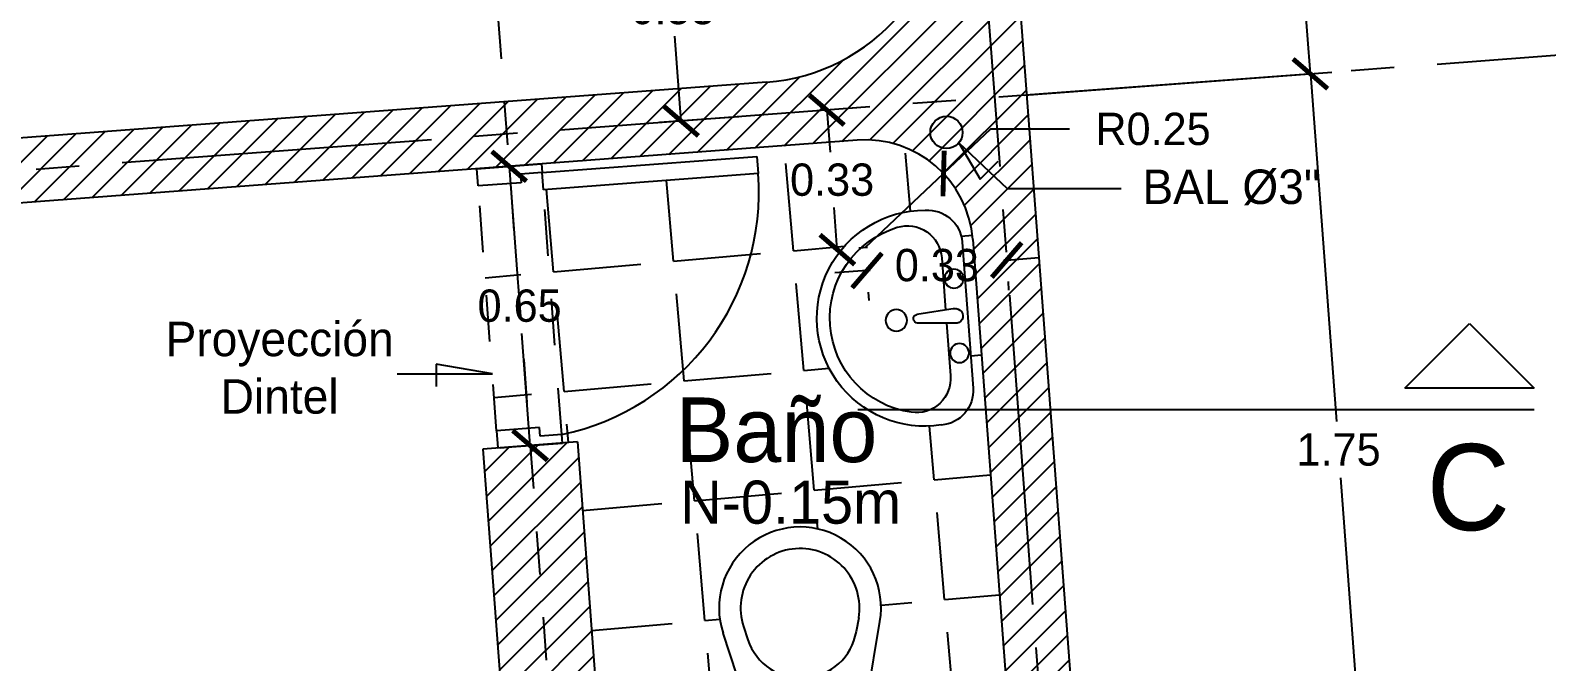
# Model space of a CAD drawing. Extents: x 132.5 to 215, y 54.5 to 129.7.
# Drawn here: x 158.165 to 161.683, y 120.112 to 121.577 of the extents above; entities that cross this region are included whole.
import ezdxf

# ---------------------------------------------------------------- set-up
doc = ezdxf.new("R2010")
doc.units = 0
doc.header["$LTSCALE"] = 0.06
doc.header["$MEASUREMENT"] = 0
doc.header["$PDMODE"] = 34
doc.header["$PDSIZE"] = -5
doc.linetypes.add('ACAD_ISO02W100', pattern=[15, 12, -3])
doc.linetypes.add('ACAD_ISO04W100', pattern=[30.5, 24, -3, 0.5, -3])
doc.layers.get('0').update_dxf_attribs({"linetype": 'CONTINUOUS'})
doc.layers.get('DEFPOINTS').update_dxf_attribs({"linetype": 'CONTINUOUS'})
for name, color, linetype in [('CARPINTERIA', 2, 'CONTINUOUS'), ('COTAS', 7, 'CONTINUOUS'), ('EJES', 1, 'ACAD_ISO04W100'), ('L005', 46, 'CONTINUOUS'), ('L02', 2, 'CONTINUOUS'), ('L025', 4, 'CONTINUOUS'), ('L05', 3, 'CONTINUOUS'), ('L07', 20, 'CONTINUOUS'), ('PROY', 9, 'ACAD_ISO02W100')]:
    doc.layers.add(name, color=color, linetype=linetype)
doc.styles.add('STYLE3', font='stylu.ttf')
doc.styles.add('STYLE4', font='stylu.ttf')
doc.dimstyles.new('ISO-25', dxfattribs={"dimtxt": 0.075, "dimasz": 0.075, "dimexe": 0.05, "dimexo": 0.07, "dimgap": 0.025, "dimtad": 0, "dimtih": 1, "dimtoh": 1, "dimdsep": 46, "dimtxsty": 'STYLE3', "dimblk1": 'ARCHTICK', "dimblk2": 'ARCHTICK', "dimsah": 1, "dimcen": 1, "dimadec": 0, "dimazin": 0, "dimtfac": 1, "dimtmove": 1, "dimatfit": 3, "dimldrblk": 'ARCHTICK', "dimfxl": 1, "dimtolj": 1, "dimtzin": 0, "dimarcsym": 0})

# ---------------------------------------------------------------- blocks, each defined once
blk = doc.blocks.new('LAVAMANO2')
at = {"layer": 'L025'}
for p, q in [((0, 0.17), (0, -0.17)), ((0.05, 0.1373), (0.05, 0.0152)), ((0.0279, 0.017), (0.1171, 0.0098)), ((0.0279, -0.017), (0.1171, -0.0098)), ((0.05, -0.0152), (0.05, -0.1373))]:
    blk.add_line(p, q, dxfattribs=at)
for centre, radius in [((0.0252, 0.0866), 0.022), ((0.1659, 0), 0.025), ((0.0252, -0.0866), 0.022)]:
    blk.add_circle(centre, radius, dxfattribs=at)
for centre, radius, start, end in [((0.08, 0.17), 0.08, 90, 180), ((0.0993, 0), 0.2507, 265.5948, 94.4052), ((0.13, 0.1373), 0.08, 77.3837, 180), ((0.13, 0.1373), 0.08, 77.3837, 180), ((0.0993, 0), 0.2207, 282.6163, 77.3837), ((0.0279, 0), 0.017, 80.7814, 279.2186), ((0.1163, 0), 0.00985, 274.6093, 85.3907), ((0.13, -0.1373), 0.08, 180, 282.6163), ((0.08, -0.17), 0.08, 180, 270)]:
    blk.add_arc(centre, radius, start, end, dxfattribs=at)
blk = doc.blocks.new('_ARCHTICK')
at = {"color": 0, "linetype": 'ByBlock', "const_width": 0.15}
blk.add_lwpolyline([(-0.5, -0.5), (0.5, 0.5)], dxfattribs=at)
blk = doc.blocks.new('*D57')
at = {"color": 0, "linetype": 'ByBlock'}
for p, q in [((159.204, 91.4767), (159.2788, 91.4823)), ((158.8799, 91.4524), (158.8051, 91.4468)), ((158.8799, 91.4524), (158.8869, 91.4529)), ((159.204, 91.4767), (159.1971, 91.4762)), ((159.2093, 91.4069), (159.2078, 91.4268)), ((158.8852, 91.3826), (158.8837, 91.4025))]:
    blk.add_line(p, q, dxfattribs=at)
at = {"layer": 'DEFPOINTS', "color": 0, "linetype": 'ByBlock'}
for p in [(158.8799, 91.4524), (159.204, 91.4767), (159.204, 91.4767)]:
    blk.add_point(p, dxfattribs=at)
at = {"color": 0, "linetype": 'ByBlock', "xscale": 0.075, "yscale": 0.075, "zscale": 0.075}
for p, rotation in [((159.204, 91.4767), 184.2891533288115), ((158.8799, 91.4524), 4.289153328811528)]:
    blk.add_blockref('_ARCHTICK', p, dxfattribs=dict(at, rotation=rotation))
at = {"color": 0, "linetype": 'ByBlock', "insert": (159.042, 91.4645), "char_height": 0.075, "attachment_point": 5, "style": 'STYLE3'}
blk.add_mtext('\\A1;0.33', dxfattribs=at)
blk = doc.blocks.new('*D29')
at = {"color": 0, "linetype": 'ByBlock'}
for p, q in [((159.1664, 91.7807), (159.0575, 91.6775)), ((159.35, 91.7807), (159.1664, 91.7807)), ((158.8759, 91.5056), (159.0575, 91.6775))]:
    blk.add_line(p, q, dxfattribs=at)
at = {"layer": 'DEFPOINTS', "color": 0, "linetype": 'ByBlock'}
for p in [(159.0575, 91.6775), (158.8759, 91.5056)]:
    blk.add_point(p, dxfattribs=at)
at = {"color": 0, "linetype": 'ByBlock', "xscale": 0.075, "yscale": 0.075, "zscale": 0.075, "rotation": 223.4411920532451}
blk.add_blockref('_ARCHTICK', (159.0575, 91.6775), dxfattribs=at)
at = {"color": 0, "linetype": 'ByBlock', "insert": (159.5434, 91.7807), "char_height": 0.075, "attachment_point": 5, "style": 'STYLE3'}
blk.add_mtext('\\A1;R0.25', dxfattribs=at)
blk = doc.blocks.new('S-ROY-P')
for p, q in [((-0.267, -0.03), (-0.267, -0.2019)), ((0.247, -0.01), (-0.247, -0.01)), ((0.267, -0.2019), (0.267, -0.03)), ((-0.125, -0.234), (-0.249, -0.2218)), ((-0.125, -0.234), (-0.1825, -0.4669)), ((0.125, -0.234), (-0.125, -0.234)), ((0.249, -0.2218), (0.125, -0.234)), ((0.125, -0.234), (0.1825, -0.4669)), ((-0.134, -0.4789), (-0.1261, -0.4475)), ((0.134, -0.4789), (0.1261, -0.4475)), ((0.1261, -0.4475), (0.1261, -0.4475))]:
    blk.add_line(p, q)
for centre in [(-0.065, -0.27), (0.065, -0.27)]:
    blk.add_circle(centre, 0.01)
for centre, radius, start, end in [((-0.247, -0.03), 0.02, 90, 180), ((0.247, -0.03), 0.02, 0, 90), ((-0.247, -0.2019), 0.02, 180, 264.3693), ((0.247, -0.2019), 0.02, 275.6307, 0), ((0, -0.479), 0.13, 90, 165.9713), ((0, -0.479), 0.13, 14.0287, 90), ((0, -0.512), 0.188, 166.1294, 13.8706), ((0, -0.512), 0.138, 166.1294, 270), ((0, -0.512), 0.138, 270, 13.8706)]:
    blk.add_arc(centre, radius, start, end)
blk = doc.blocks.new('*D70')
at = {"color": 0, "linetype": 'ByBlock'}
for p, q in [((157.9797, 91.6891), (157.9996, 91.6906)), ((158.0495, 91.6943), (158.069, 91.4347)), ((158.0981, 91.0462), (158.0786, 91.3059)), ((158.0283, 91.0409), (158.0483, 91.0424))]:
    blk.add_line(p, q, dxfattribs=at)
at = {"layer": 'DEFPOINTS', "color": 0, "linetype": 'ByBlock'}
for p in [(158.0495, 91.6943), (158.0981, 91.0462), (158.0981, 91.0462)]:
    blk.add_point(p, dxfattribs=at)
at = {"color": 0, "linetype": 'ByBlock', "xscale": 0.075, "yscale": 0.075, "zscale": 0.075}
for p, rotation in [((158.0495, 91.6943), 94.28915332881229), ((158.0981, 91.0462), 274.2891533288123)]:
    blk.add_blockref('_ARCHTICK', p, dxfattribs=dict(at, rotation=rotation))
at = {"color": 0, "linetype": 'ByBlock', "insert": (158.0738, 91.3703), "char_height": 0.075, "attachment_point": 5, "style": 'STYLE3'}
blk.add_mtext('\\A1;0.65', dxfattribs=at)
blk = doc.blocks.new('*D63')
at = {"color": 0, "linetype": 'ByBlock'}
for p, q in [((158.5431, 92.3331), (158.3592, 92.3193)), ((158.4091, 92.323), (158.4239, 92.1256)), ((158.4484, 91.7995), (158.4336, 91.9968)), ((158.5824, 91.8095), (158.3985, 91.7957))]:
    blk.add_line(p, q, dxfattribs=at)
at = {"layer": 'DEFPOINTS', "color": 0, "linetype": 'ByBlock'}
for p in [(158.6129, 92.3383), (158.4484, 91.7995), (158.6522, 91.8148)]:
    blk.add_point(p, dxfattribs=at)
at = {"color": 0, "linetype": 'ByBlock', "xscale": 0.075, "yscale": 0.075, "zscale": 0.075}
for p, rotation in [((158.4091, 92.323), 94.2891533288156), ((158.4484, 91.7995), 274.2891533288156)]:
    blk.add_blockref('_ARCHTICK', p, dxfattribs=dict(at, rotation=rotation))
at = {"color": 0, "linetype": 'ByBlock', "insert": (158.4287, 92.0612), "char_height": 0.075, "attachment_point": 5, "style": 'STYLE3'}
blk.add_mtext('\\A1;0.53', dxfattribs=at)
blk = doc.blocks.new('*D56')
at = {"color": 0, "linetype": 'ByBlock'}
for p, q in [((158.7867, 91.8248), (158.794, 91.7269)), ((158.8565, 91.8301), (158.8366, 91.8286)), ((158.811, 91.5008), (158.8037, 91.5987)), ((158.8808, 91.506), (158.8609, 91.5045))]:
    blk.add_line(p, q, dxfattribs=at)
at = {"layer": 'DEFPOINTS', "color": 0, "linetype": 'ByBlock'}
for p in [(158.7867, 91.8248), (158.7867, 91.8248), (158.811, 91.5008)]:
    blk.add_point(p, dxfattribs=at)
at = {"color": 0, "linetype": 'ByBlock', "xscale": 0.075, "yscale": 0.075, "zscale": 0.075}
for p, rotation in [((158.7867, 91.8248), 94.28915332881229), ((158.811, 91.5008), 274.2891533288123)]:
    blk.add_blockref('_ARCHTICK', p, dxfattribs=dict(at, rotation=rotation))
at = {"color": 0, "linetype": 'ByBlock', "insert": (158.7989, 91.6628), "char_height": 0.075, "attachment_point": 5, "style": 'STYLE3'}
blk.add_mtext('\\A1;0.33', dxfattribs=at)
blk = doc.blocks.new('*D188')
at = {"color": 0, "linetype": 'ByBlock'}
for p, q in [((159.9086, 91.909), (159.9692, 91.1016)), ((160.0395, 90.1639), (159.979, 90.9713)), ((159.3764, 90.1142), (160.0894, 90.1676))]:
    blk.add_line(p, q, dxfattribs=at)
at = {"layer": 'DEFPOINTS', "color": 0, "linetype": 'ByBlock'}
for p in [(159.1757, 91.854), (160.0395, 90.1639), (159.3066, 90.1089)]:
    blk.add_point(p, dxfattribs=at)
at = {"color": 0, "linetype": 'ByBlock', "xscale": 0.075, "yscale": 0.075, "zscale": 0.075}
for p, rotation in [((159.9086, 91.909), 94.28915332881404), ((160.0395, 90.1639), 274.2891533288141)]:
    blk.add_blockref('_ARCHTICK', p, dxfattribs=dict(at, rotation=rotation))
at = {"color": 0, "linetype": 'ByBlock', "insert": (159.9741, 91.0364), "char_height": 0.075, "attachment_point": 5, "style": 'STYLE3'}
blk.add_mtext('\\A1;1.75', dxfattribs=at)
blk = doc.blocks.new('*D187')
at = {"color": 0, "linetype": 'ByBlock'}
for p, q in [((159.0359, 94.6539), (159.7489, 94.7073)), ((159.6991, 94.7036), (159.7991, 93.3701)), ((159.9086, 91.909), (159.8086, 93.2425)), ((159.2455, 91.8593), (159.9585, 91.9127))]:
    blk.add_line(p, q, dxfattribs=at)
at = {"layer": 'DEFPOINTS', "color": 0, "linetype": 'ByBlock'}
for p in [(158.9661, 94.6486), (159.9086, 91.909), (159.1757, 91.854)]:
    blk.add_point(p, dxfattribs=at)
at = {"color": 0, "linetype": 'ByBlock', "xscale": 0.075, "yscale": 0.075, "zscale": 0.075}
for p, rotation in [((159.6991, 94.7036), 94.28915332881404), ((159.9086, 91.909), 274.2891533288141)]:
    blk.add_blockref('_ARCHTICK', p, dxfattribs=dict(at, rotation=rotation))
at = {"color": 0, "linetype": 'ByBlock', "insert": (159.8038, 93.3063), "char_height": 0.075, "attachment_point": 5, "style": 'STYLE3'}
blk.add_mtext('\\A1;2.8', dxfattribs=at)
blk = doc.blocks.new('CT2')
at = {"layer": 'L07'}
for p, q in [((7.0226, -3.4692), (7.1726, -3.3192)), ((7.1726, -3.3192), (7.3226, -3.4692)), ((7.3226, -3.4692), (7.0226, -3.4692)), ((5.7534, -3.5192), (7.3226, -3.5192))]:
    blk.add_line(p, q, dxfattribs=at)
at = {"layer": 'L025', "insert": (7.0732, -3.5991), "char_height": 0.2, "attachment_point": 1, "style": 'STYLE3'}
blk.add_mtext('C', dxfattribs=at)
blk = doc.blocks.new('P65CM')
at = {"layer": 'CARPINTERIA'}
for p, q in [((0, 0.65), (0.15, 0.65)), ((0, 0.61), (0, 0.65)), ((0.15, 0.65), (0.15, 0.63)), ((0.1, 0.61), (0, 0.61)), ((0.1, 0.63), (0.1, 0.61)), ((0.15, 0.63), (0.1, 0.63)), ((0.15, 0.63), (0.65, 0.63)), ((0.15, 0.59), (0.15, 0.63)), ((0.65, 0.63), (0.65, 0.59)), ((0.65, 0.59), (0.15, 0.59)), ((0, 0.04), (0, 0)), ((0.1, 0.04), (0, 0.04)), ((0.1, 0.02), (0.1, 0.04)), ((0, 0), (0.15, 0)), ((0.15, 0.02), (0.1, 0.02)), ((0.15, 0), (0.15, 0.02))]:
    blk.add_line(p, q, dxfattribs=at)
blk.add_arc((0.0751, 0.59), 0.5749, 277.486, 0, dxfattribs=at)
blk = doc.blocks.new('BLO1')
at = {"layer": 'CARPINTERIA', "rotation": 4.289153328810676}
blk.add_blockref('P65CM', (2.4515, -3.6081), dxfattribs=at)

msp = doc.modelspace()

# ---------------------------------------------------------------- hatches: boundary and pattern name
at = {"layer": 'L005'}
h = msp.add_hatch(dxfattribs=at)
h.set_pattern_fill('ANSI31,_O', color=256, scale=0.35)
h.set_pattern_definition([(45, (1.22652, 29.567298), (-0.030935922, 0.030935922), [])])
h.paths.add_polyline_path([(156.9734, 122.552), (157.1585, 122.552, 0.414214), (157.2335, 122.627, 0.414214), (157.1585, 122.702), (156.9734, 122.702, 0.414214), (156.7234, 122.452), (156.7234, 121.0787, 0.436313), (156.804, 121.0039, 0.382056), (156.8734, 121.0761), (156.8734, 122.452, -0.414214)], flags=17)
edge = h.paths.add_edge_path()
edge.add_arc((154.4441, 118.6931), 0.45, 94.332, 175.7108)
edge.add_line((153.9953, 118.7267), (153.8528, 116.8268))
edge.add_arc((153.9027, 116.8231), 0.05, 175.7108, 270)
edge.add_line((153.9027, 116.7731), (154.0358, 116.7731))
edge.add_arc((154.0358, 116.6231), 0.15, 4.2892, 90, ccw=False)
edge.add_line((154.1854, 116.6343), (154.199, 116.4521))
edge.add_arc((154.0495, 116.4409), 0.15, -90, 4.2892, ccw=False)
edge.add_line((154.0495, 116.2909), (153.8239, 116.2909))
edge.add_arc((153.8239, 116.4409), 0.15, 175.7108, 270, ccw=False)
edge.add_line((153.6743, 116.4521), (154.231, 123.8746))
edge.add_arc((154.6797, 123.8409), 0.45, 90, 175.7108, ccw=False)
edge.add_line((154.6797, 124.2909), (159.8447, 124.2909))
edge.add_arc((159.8447, 123.8409), 0.45, 4.2892, 90, ccw=False)
edge.add_line((160.2935, 123.8746), (160.7946, 117.1926))
edge.add_arc((160.645, 117.1814), 0.15, -90, 4.2892, ccw=False)
edge.add_line((160.645, 117.0314), (160.5373, 117.0314))
edge.add_arc((160.5373, 116.8814), 0.15, 90, 145.7572)
edge.add_arc((159.0638, 117.8844), 1.6325, 283.0449, 325.7572, ccw=False)
edge.add_arc((159.415, 116.3409), 0.05, 200.2733, 290.2733, ccw=False)
edge.add_line((159.3681, 116.3236), (159.3595, 116.3467))
edge.add_arc((159.4299, 116.3727), 0.075, 110.3989, 200.2733, ccw=False)
edge.add_arc((159.0764, 117.8869), 1.4805, 282.7751, 345.3388)
edge.add_arc((160.2668, 117.5754), 0.25, 345.3388, 454.2892)
edge.add_line((160.2481, 117.8247), (159.5719, 117.774))
edge.add_spline(control_points=[(159.5719, 117.774), (159.5662, 117.7641), (159.5396, 117.7269), (159.4487, 117.6891), (159.3284, 117.7405), (159.2902, 117.8649), (159.3295, 117.9249), (159.3454, 117.9491)], knot_values=[0.08343, 0.08343, 0.08343, 0.08343, 0.118113, 0.223811, 0.345056, 0.46956, 0.554104, 0.554104, 0.554104, 0.554104], degree=3, periodic=0)
edge.add_spline(control_points=[(159.3454, 117.9491), (159.3677, 117.9697), (159.3901, 117.9902), (159.4094, 118.0128)], knot_values=[0.120352, 0.120352, 0.120352, 0.120352, 0.21016, 0.21016, 0.21016, 0.21016], degree=3, periodic=0)
edge.add_line((159.4094, 118.0128), (159.3458, 118.8601))
edge.add_line((159.3458, 118.8601), (159.5652, 118.8766))
edge.add_line((159.5652, 118.8766), (159.6176, 118.1786))
edge.add_arc((159.8669, 118.1973), 0.25, 184.2892, 274.2892)
edge.add_line((159.8856, 117.948), (160.3343, 117.9816))
edge.add_arc((160.3156, 118.2309), 0.25, 274.2892, 364.2892)
edge.add_line((160.5649, 118.2496), (160.4826, 119.3465))
edge.add_arc((160.2333, 119.3278), 0.25, 4.2892, 94.2892)
edge.add_line((160.2146, 119.5771), (159.2972, 119.5083))
edge.add_line((159.2972, 119.5083), (159.2149, 120.6052))
edge.add_line((159.2149, 120.6052), (159.4343, 120.6217))
edge.add_line((159.4343, 120.6217), (159.4867, 119.9237))
edge.add_arc((159.736, 119.9424), 0.25, 184.2892, 274.2892)
edge.add_line((159.7547, 119.6931), (160.2034, 119.7267))
edge.add_arc((160.1847, 119.976), 0.25, 274.2892, 364.2892)
edge.add_line((160.434, 119.9947), (160.3518, 121.0916))
edge.add_arc((160.1025, 121.0729), 0.25, 4.2892, 94.2892)
edge.add_line((160.0838, 121.3222), (157.9428, 121.1617))
edge.add_arc((157.9484, 121.0869), 0.075, 94.2892, 180)
edge.add_line((157.8734, 121.0869), (157.8734, 121.0842))
edge.add_arc((157.7983, 121.0815), 0.0751, -85.684, 2.0454, ccw=False)
edge.add_arc((157.7984, 121.0814), 0.075, 180, 274.2892, ccw=False)
edge.add_line((157.7234, 121.0814), (157.7234, 121.2956))
edge.add_line((157.7234, 121.2956), (159.8731, 121.4568))
edge.add_arc((159.8394, 121.9056), 0.45, 274.2892, 364.2892)
edge.add_line((160.2882, 121.9392), (160.1439, 123.8634))
edge.add_arc((159.8447, 123.8409), 0.3, 4.2892, 89.9906)
edge.add_line((159.8448, 124.1409), (157.2833, 124.1413))
edge.add_arc((157.2833, 124.0666), 0.0748, 89.9906, 180)
edge.add_line((157.2085, 124.0666), (157.2085, 123.9768))
edge.add_arc((157.1337, 123.9768), 0.0748, 270, 360, ccw=False)
edge.add_line((157.1337, 123.902), (156.873, 123.902))
edge.add_arc((156.873, 124.0516), 0.1496, 180, 270, ccw=False)
edge.add_line((156.7234, 124.0516), (156.7234, 124.1409))
edge.add_line((156.7234, 124.1409), (154.6797, 124.1409))
edge.add_arc((154.6797, 123.8409), 0.3, 90, 175.7108)
edge.add_line((154.3806, 123.8634), (154.1891, 121.3101))
edge.add_line((154.1891, 121.3101), (154.1891, 121.1373))
edge.add_line((154.1891, 121.1373), (154.1761, 121.1373))
edge.add_line((154.1761, 121.1373), (154.0574, 119.5539))
edge.add_arc((154.3067, 119.5352), 0.25, 175.7108, 274.2892)
edge.add_line((154.3254, 119.2859), (154.965, 119.3338))
edge.add_arc((154.965, 119.2588), 0.075, 0, 90, ccw=False)
edge.add_arc((154.965, 119.2588), 0.075, 274.3106, 360, ccw=False)
edge.add_line((154.9706, 119.184), (154.4101, 119.1418))
h = msp.add_hatch(dxfattribs=at)
h.set_pattern_fill('ANGLE,_O', color=256, scale=1.015, angle=5)
h.set_pattern_definition([(5, (1.22652, 29.5673), (-0.02432735, 0.27806285), [0.203, -0.076125]), (95, (1.22652, 29.5673), (-0.27806285, -0.02432735), [0.203, -0.076125])])
h.paths.add_polyline_path([(159.2469, 120.6477), (159.3466, 120.6552), (159.3481, 120.6353), (159.3979, 120.639), (159.3553, 121.2074), (159.3523, 121.2473), (159.3025, 121.2436), (159.3039, 121.2236), (159.2042, 121.2161)])
h.paths.add_polyline_path([(159.3979, 120.639, 0.376443), (159.8539, 121.2448), (159.3553, 121.2074)], flags=16)
h.paths.add_polyline_path([(159.3979, 120.639), (159.3994, 120.6191), (159.4343, 120.6217), (159.4867, 119.9237, 0.414214), (159.7547, 119.6931), (160.2034, 119.7267, 0.414214), (160.434, 119.9947), (160.3518, 121.0916, 0.414214), (160.0838, 121.3222), (159.3508, 121.2673), (159.3523, 121.2473), (159.8509, 121.2847), (159.8539, 121.2448, -0.376443)])
h.paths.add_polyline_path([(160.2414, 121.1596, -0.414214), (160.3271, 121.0859), (160.3525, 120.7468, -0.414214), (160.2788, 120.661, -1.08)], flags=16)
h.paths.add_polyline_path([(160.1994, 120.9039, -1), (160.1494, 120.9039, -1)], flags=0)
h.paths.add_polyline_path([(160.308, 120.9308, -1.175382), (160.3105, 120.8973), (160.2238, 120.8978, -0.922623), (160.2223, 120.9174)], flags=0)
h.paths.add_polyline_path([(160.3303, 121.0008, -1), (160.2863, 121.0008, -1)], flags=0)
h.paths.add_polyline_path([(160.3432, 120.8281, -1), (160.2992, 120.8281, -1)], flags=0)
h.paths.add_polyline_path([(160.1364, 120.205), (160.0964, 119.9684), (160.221, 119.9655, -0.385714), (160.2404, 119.947), (160.2533, 119.7756, -0.414214), (160.2348, 119.7541), (159.7422, 119.7172, -0.414214), (159.7208, 119.7356), (159.7079, 119.907, -0.385714), (159.7244, 119.9282), (159.8471, 119.9497), (159.7724, 120.1777, -1.276967)], flags=16)
h.paths.add_polyline_path([(160.0869, 120.2125), (160.0816, 120.1814, -0.344187), (159.9632, 120.0737, -0.344187), (159.8301, 120.1625), (159.8201, 120.1925, -0.488742), (159.9407, 120.3739, -0.488742)], flags=0)
h.paths.add_polyline_path([(160.0439, 119.9998, -1.000001), (160.0239, 119.9998, -1.000001)], flags=0)
h.paths.add_polyline_path([(159.9143, 119.9901, -1.000001), (159.8943, 119.9901, -1.000001)], flags=0)
h.paths.add_polyline_path([(159.5341, 120.7749), (160.2587, 120.7749), (160.2587, 120.4689), (159.5341, 120.4689)], flags=25)

# ---------------------------------------------------------------- linework, layer by layer
at = {"layer": 'COTAS'}
for p, q in [((160.3193, 121.3159), (160.4319, 121.2104)), ((160.3193, 121.3159), (160.3686, 121.2315)), ((160.3686, 121.2315), (160.4108, 121.2737)), ((160.4319, 121.2104), (160.6959, 121.2104)), ((159.237, 120.7797), (159.1068, 120.802)), ((159.1068, 120.802), (159.1068, 120.7501)), ((159.0161, 120.7797), (159.237, 120.7797))]:
    msp.add_line(p, q, dxfattribs=at)
at = {"layer": 'EJES', "ltscale": 0.5}
for p, q in [((160.0552, 126.048), (161.0495, 112.7909)), ((162.1473, 121.5522), (152.319, 120.8151))]:
    msp.add_line(p, q, dxfattribs=at)
at = {"layer": 'EJES', "ltscale": 0.025}
msp.add_line((159.205, 122.209), (159.8033, 114.2314), dxfattribs=at)
at = {"layer": 'L02'}
msp.add_circle((160.2908, 121.3403), 0.0375, dxfattribs=at)
at = {"layer": 'L05'}
for p, q in [((160.2935, 123.8746), (160.7946, 117.1926)), ((159.8731, 121.4568), (157.7234, 121.2956)), ((160.0838, 121.3222), (157.9428, 121.1617)), ((160.3518, 121.0916), (160.434, 119.9947)), ((159.4343, 120.6217), (159.2149, 120.6052)), ((159.4343, 120.6217), (159.4867, 119.9237)), ((159.2149, 120.6052), (159.2972, 119.5083))]:
    msp.add_line(p, q, dxfattribs=at)
for centre, radius, start, end in [((159.8394, 121.9056), 0.45, 274.2892, 4.2892), ((160.1025, 121.0729), 0.25, 4.2892, 94.2892)]:
    msp.add_arc(centre, radius, start, end, dxfattribs=at)
at = {"layer": 'PROY', "linetype": 'ACAD_ISO02W100', "ltscale": 0.15}
for p, q in [((159.2469, 120.6477), (159.2042, 121.2161)), ((159.3979, 120.639), (159.3553, 121.2074))]:
    msp.add_line(p, q, dxfattribs=at)

# ---------------------------------------------------------------- block references
at = {"layer": 'L02'}
msp.add_blockref('BLO1', (156.7984, 124.2159), dxfattribs=at)
at = {"layer": 'L025', "xscale": -1, "rotation": 4.289153328814646}
msp.add_blockref('LAVAMANO2', (160.3398, 120.9163), dxfattribs=at)
at = {"layer": 'L025', "rotation": 184.2891533288222}
msp.add_blockref('S-ROY-P', (159.9893, 119.7257), dxfattribs=at)
at = {"layer": 'L07'}
msp.add_blockref('CT2', (154.3318, 124.2159), dxfattribs=at)

# ---------------------------------------------------------------- texts
at = {"layer": 'COTAS', "char_height": 0.08, "style": 'STYLE4'}
for s, insert, attachment_point in [('BAL %%c3"', (160.9517, 121.1711), 8), ('Proyección\\PDintel', (158.7435, 120.9008), 2)]:
    msp.add_mtext(s, dxfattribs=dict(at, insert=insert, attachment_point=attachment_point))
at = {"layer": 'L025', "attachment_point": 2, "style": 'STYLE3'}
for s, insert, char_height in [('Baño', (159.8964, 120.7249), 0.15), ('N-0.15m', (159.9291, 120.5319), 0.1)]:
    msp.add_mtext(s, dxfattribs=dict(at, insert=insert, char_height=char_height))

# ---------------------------------------------------------------- dimensions: what is measured, and where the dimension line sits
at = {"layer": 'COTAS'}
for p1, p2, distance, override, picture, middle in [((160.1926, 124.2159), (160.4022, 121.4213), 0.735, {"dimscale": 1}, '*D187', (161.0304, 122.8736)), ((159.8394, 121.9056), (159.8787, 121.3821), -0.2044, {"dimdle": 0, "dimse1": 0, "dimse2": 0}, '*D63', (159.6553, 121.6285)), ((160.0375, 121.0681), (160.0132, 121.3921), 0, {"dimgap": 0.025}, '*D56', (160.0254, 121.2301)), ((159.276, 121.2616), (159.3246, 120.6135), 0, {"dimdle": 0, "dimse1": 0, "dimse2": 0}, '*D70', (159.3003, 120.9376))]:
    dim = msp.add_aligned_dim(p1=p1, p2=p2, distance=distance, dimstyle='ISO-25', override=override, dxfattribs=at)
    dim.commit()
    dim.dimension.update_dxf_attribs({"geometry": picture, "text_midpoint": middle, "insert": (1.2265, 29.5673)})
dim = msp.add_linear_dim(base=(161.266, 119.7312), p1=(160.4022, 121.4213), p2=(160.5331, 119.6762), angle=274.2892, dimstyle='ISO-25', override={"dimscale": 1, "dimse1": 1}, dxfattribs=at)
dim.commit()
dim.dimension.update_dxf_attribs({"geometry": '*D188', "text_midpoint": (161.2006, 120.6037), "insert": (1.2265, 29.5673)})
dim = msp.add_radius_dim(center=(160.1025, 121.0729), mpoint=(160.284, 121.2448), dimstyle='ISO-25', dxfattribs=at)
dim.commit()
dim.dimension.update_dxf_attribs({"geometry": '*D29', "text_midpoint": (160.7699, 121.348), "dimtype": 164, "insert": (1.2265, 29.5673)})
dim = msp.add_aligned_dim(p1=(160.1064, 121.0197), p2=(160.4305, 121.044), distance=0, dimstyle='ISO-25', dxfattribs=at)
dim.commit()
dim.dimension.update_dxf_attribs({"geometry": '*D57', "text_midpoint": (160.2685, 121.0318), "insert": (1.2265, 29.5673)})

doc.saveas('drawing.dxf')
